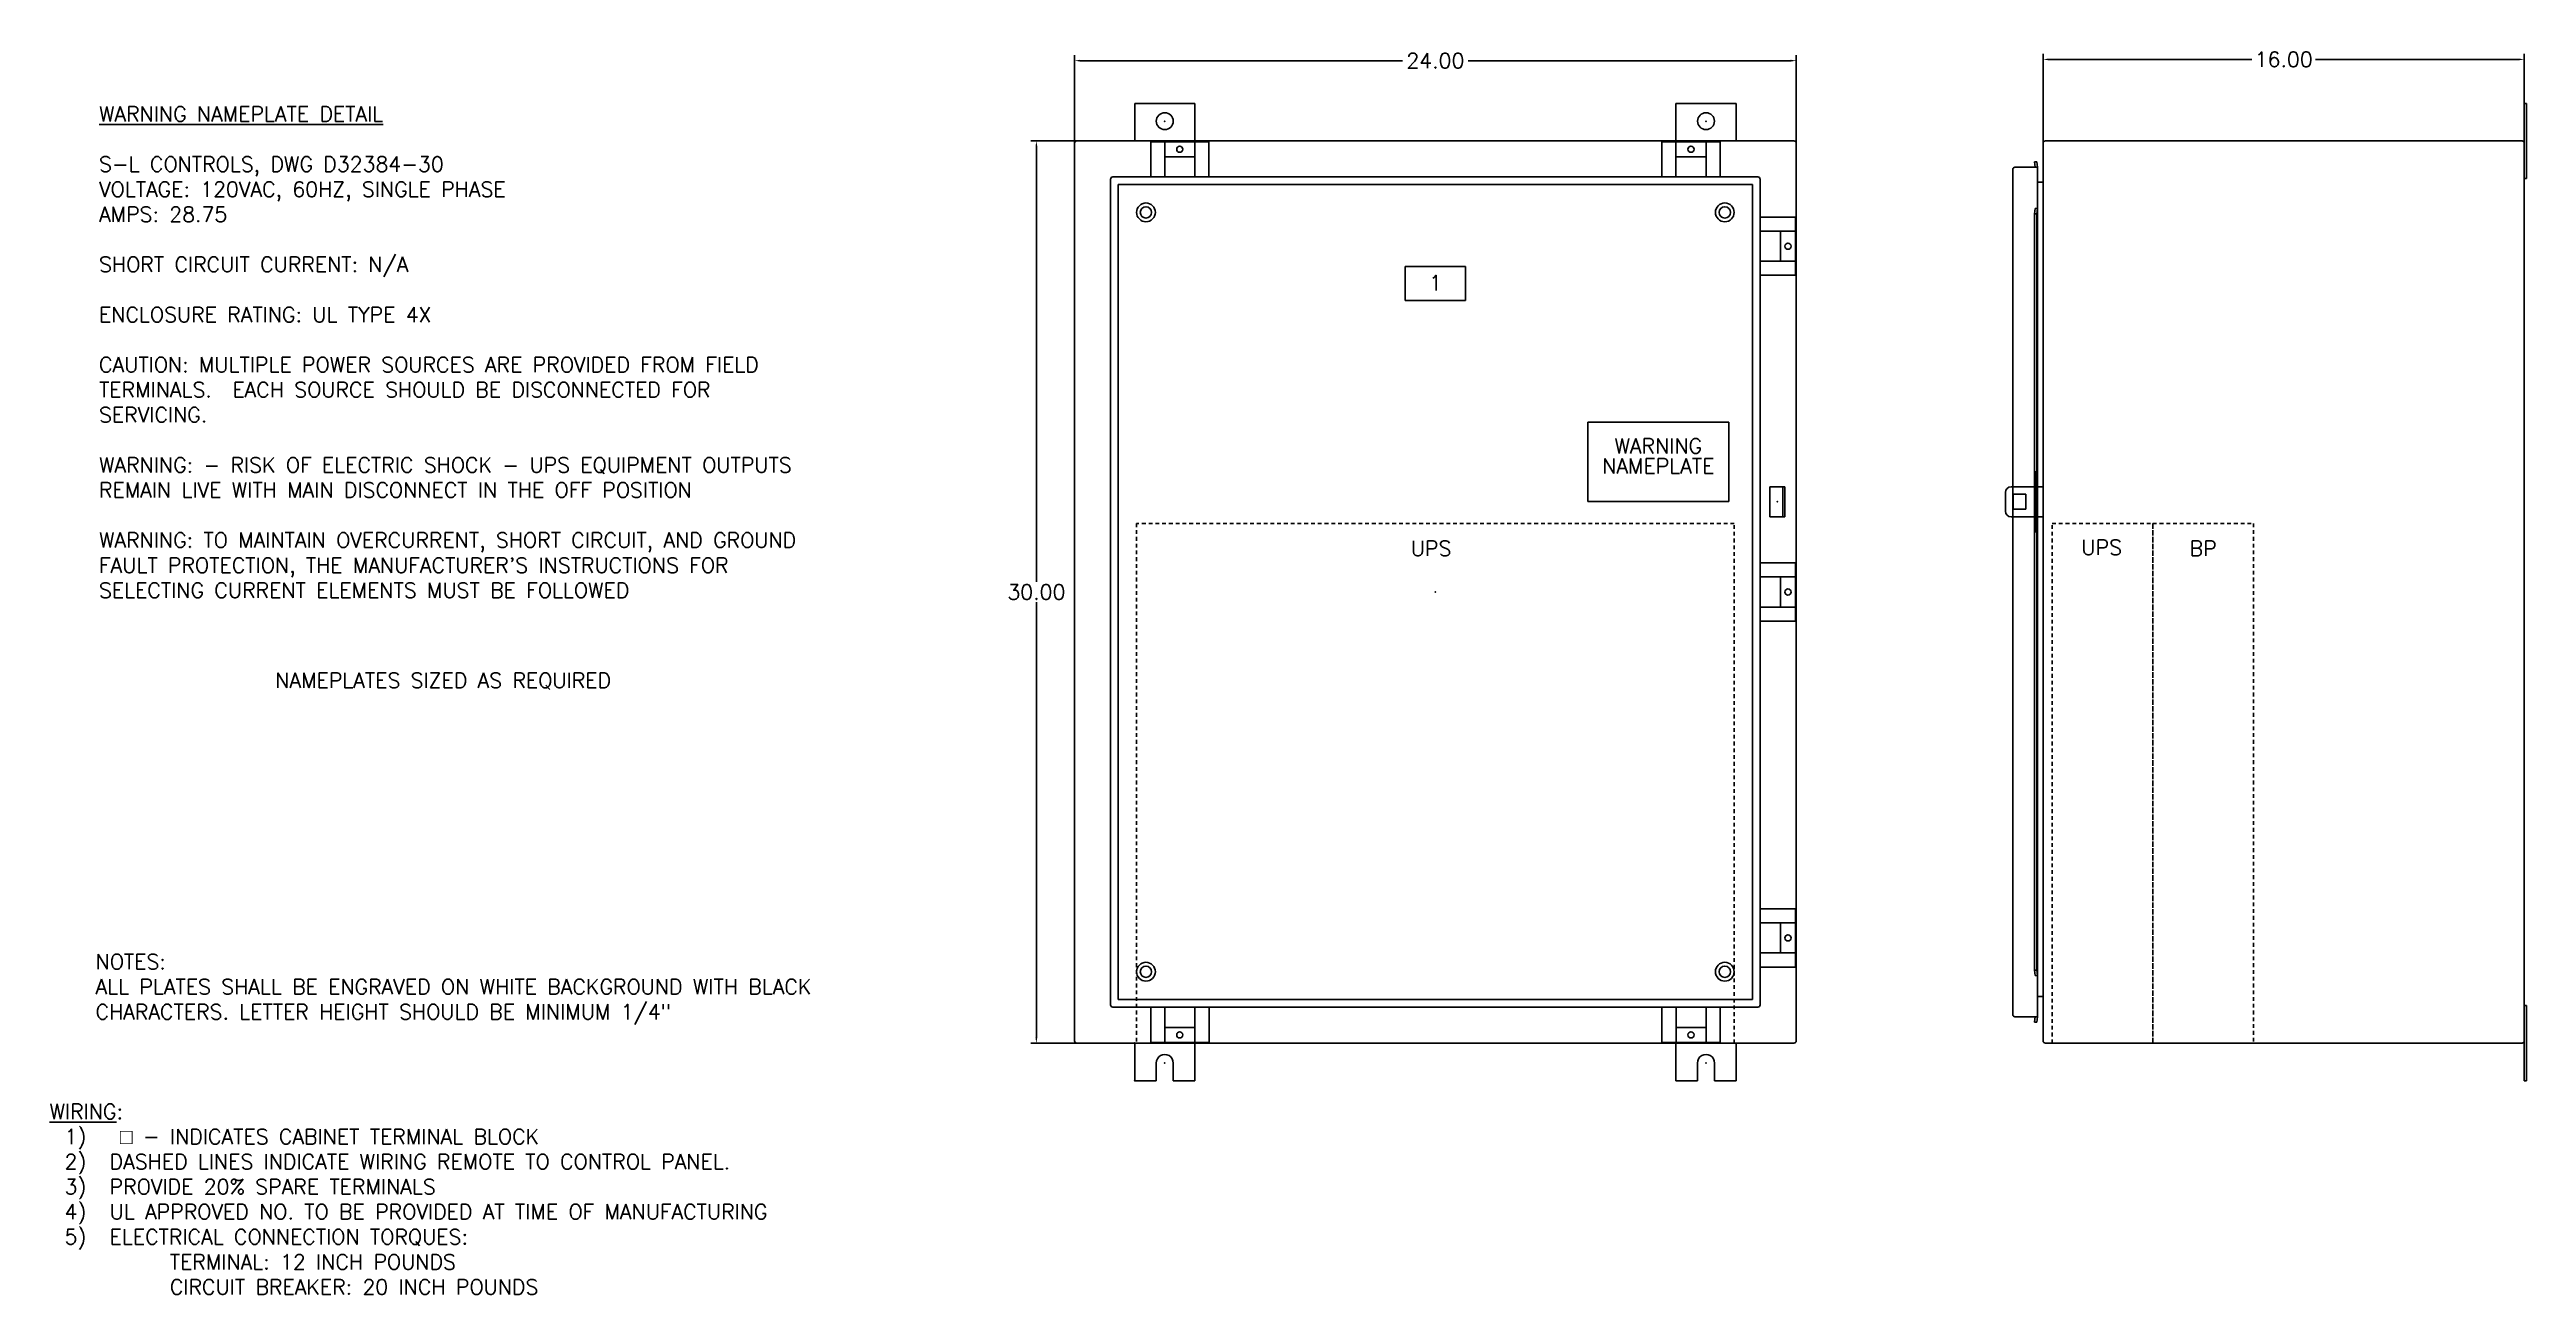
# Model space of a CAD drawing. Header units: inches. Extents: x -34.1 to 48.3, y -8.4 to 33.
import ezdxf
from ezdxf.enums import TextEntityAlignment as Align

# ---------------------------------------------------------------- set-up
doc = ezdxf.new("R2010")
doc.units = ezdxf.units.IN
doc.header["$MEASUREMENT"] = 0
doc.linetypes.add('HIDDEN2', pattern=[0.1875, 0.125, -0.0625])
for name, color, linetype in [('PNPD', 7, 'Continuous'), ('PNPG', 72, 'Continuous'), ('PSYMS', 7, 'Continuous'), ('PTAG', 150, 'Continuous')]:
    doc.layers.add(name, color=color, linetype=linetype)
doc.styles.get("Standard").update_dxf_attribs({"font": 'romans.shx'})
doc.styles.add('WD', font='romans.shx')
doc.dimstyles.get("Standard").update_dxf_attribs({"dimtxt": 0.18, "dimasz": 0.18, "dimexe": 0.18, "dimexo": 0.0625, "dimgap": 0.09, "dimtad": 0, "dimtih": 1, "dimtoh": 1, "dimdec": 4, "dimzin": 0, "dimdsep": 46, "dimtxsty": 'Standard', "dimcen": 0.09, "dimadec": 0, "dimazin": 0, "dimtfac": 1, "dimtdec": 4, "dimtofl": 0, "dimtmove": 0, "dimatfit": 3, "dimfxl": 1, "dimtolj": 1, "dimtzin": 0, "dimarcsym": 0})

# ---------------------------------------------------------------- blocks, each defined once
blk = doc.blocks.new('UPS_FRONT_SIDE')
at = {"layer": 'PSYMS', "linetype": 'HIDDEN2'}
for points in [[(2.038, -0.022), (21.918, -0.022), (21.918, 17.258), (2.038, 17.258)], [(35.837, -0.022), (32.487, -0.022), (32.487, 17.258), (35.837, 17.258)]]:
    blk.add_lwpolyline(points, close=True, dxfattribs=at)
blk = doc.blocks.new('BATTERY_PACK')
at = {"layer": 'PSYMS', "linetype": 'HIDDEN2'}
blk.add_lwpolyline([(39.187, -0.022), (35.837, -0.022), (35.837, 17.258), (39.187, 17.258)], close=True, dxfattribs=at)
blk = doc.blocks.new('NPXXD3')
at = {"style": 'WD'}
for tag, height, width, flags, p in [('DESC1', 0.125, 0.9, 8, (0, 0.125)), ('DESC2', 0.125, 0.9, 8, (0, -0.062)), ('DESC3', 0.125, 0.9, 8, (0, -0.25)), ('POS2', 0.1, 0.7, 8, (0, -0.391)), ('ASSYCODE', 0.01, 0.9, 9, (0.328, -0.109)), ('MFG', 0.01, 0.9, 9, (0.328, -0.077)), ('CAT', 0.01, 0.9, 9, (0.328, -0.093))]:
    blk.add_attdef(tag, text='', height=height, dxfattribs=dict(at, width=width, flags=flags)).set_placement(p, align=Align.CENTER)
at = {"style": 'WD', "width": 0.7, "flags": 8}
blk.add_attdef('POS1', text='', height=0.1, dxfattribs=at).set_placement((-0.312, -0.516), align=Align.RIGHT)
blk.add_attdef('POS3', (0.312, -0.516), '', height=0.1, dxfattribs=at)
blk = doc.blocks.new('*D38')
at = {"layer": 'Defpoints', "color": 0, "transparency": 16777216}
for p in [(0.245, 29.978), (-1.292, -0.022), (0.245, -0.022)]:
    blk.add_point(p, dxfattribs=at)
at = {"layer": 'PSYMS', "color": 0, "lineweight": -2, "transparency": 16777216}
for p, q in [((0.182, 29.978), (-1.472, 29.978)), ((-1.292, 29.798), (-1.292, 15.318)), ((-1.292, 0.158), (-1.292, 14.638)), ((0.182, -0.022), (-1.472, -0.022))]:
    blk.add_line(p, q, dxfattribs=at)
at = {"layer": 'PSYMS', "color": 0, "transparency": 16777216}
for points in [[(-1.322, 29.798), (-1.262, 29.798), (-1.292, 29.978)], [(-1.322, 0.158), (-1.262, 0.158), (-1.292, -0.022)]]:
    blk.add_solid(points, dxfattribs=at)
at = {"layer": 'PSYMS', "color": 0, "transparency": 16777216, "insert": (-1.292, 14.978), "char_height": 0.5, "attachment_point": 5}
blk.add_mtext('\\A1;30.00', dxfattribs=at)
blk = doc.blocks.new('*D39')
at = {"layer": 'Defpoints', "color": 0, "transparency": 16777216}
for p in [(23.978, 32.647), (-0.022, 29.737), (23.978, 29.737)]:
    blk.add_point(p, dxfattribs=at)
at = {"layer": 'PSYMS', "color": 0, "lineweight": -2, "transparency": 16777216}
for p, q in [((-0.022, 29.799), (-0.022, 32.827)), ((0.158, 32.647), (10.888, 32.647)), ((23.798, 32.647), (13.068, 32.647)), ((23.978, 29.799), (23.978, 32.827))]:
    blk.add_line(p, q, dxfattribs=at)
at = {"layer": 'PSYMS', "color": 0, "transparency": 16777216}
for points in [[(0.158, 32.677), (0.158, 32.617), (-0.022, 32.647)], [(23.798, 32.677), (23.798, 32.617), (23.978, 32.647)]]:
    blk.add_solid(points, dxfattribs=at)
at = {"layer": 'PSYMS', "color": 0, "transparency": 16777216, "insert": (11.978, 32.647), "char_height": 0.5, "attachment_point": 5}
blk.add_mtext('\\A1;24.00', dxfattribs=at)
blk = doc.blocks.new('*D40')
at = {"layer": 'Defpoints', "color": 0, "transparency": 16777216}
for p in [(48.189, 32.689), (32.189, 29.789), (48.189, 28.538)]:
    blk.add_point(p, dxfattribs=at)
at = {"layer": 'PSYMS', "color": 0, "lineweight": -2, "transparency": 16777216}
for p, q in [((32.189, 29.852), (32.189, 32.869)), ((32.369, 32.689), (39.135, 32.689)), ((48.009, 32.689), (41.244, 32.689)), ((48.189, 28.6), (48.189, 32.869))]:
    blk.add_line(p, q, dxfattribs=at)
at = {"layer": 'PSYMS', "color": 0, "transparency": 16777216}
for points in [[(32.369, 32.719), (32.369, 32.659), (32.189, 32.689)], [(48.009, 32.719), (48.009, 32.659), (48.189, 32.689)]]:
    blk.add_solid(points, dxfattribs=at)
at = {"layer": 'PSYMS', "color": 0, "transparency": 16777216, "insert": (40.189, 32.689), "char_height": 0.5, "attachment_point": 5}
blk.add_mtext('\\A1;16.00', dxfattribs=at)
blk = doc.blocks.new('SCE-30H2416SSLP-Side')
for p, q in [((78.095, 30.551), (78.095, -1.949)), ((78.169, 30.551), (78.095, 30.551)), ((78.169, 30.551), (78.169, 28.051)), ((78.169, 30.551), (78.169, 28.051)), ((62.095, 29.227), (62.095, -0.625)), ((62.169, 29.301), (78.021, 29.301)), ((61.084, 28.352), (61.084, 0.25)), ((61.158, 28.426), (61.908, 28.426)), ((61.812, 28.602), (61.886, 28.602)), ((61.833, 28.426), (61.812, 28.602)), ((61.908, 28.426), (61.886, 28.602)), ((61.908, 0.176), (61.908, 28.426)), ((78.169, 28.051), (78.095, 28.051)), ((61.908, 27.926), (62.095, 27.926)), ((61.833, 27.051), (61.812, 26.875)), ((61.812, 26.875), (61.886, 26.875)), ((61.812, 1.727), (61.812, 26.875)), ((61.833, 27.051), (61.908, 27.051)), ((61.908, 27.051), (61.886, 26.875)), ((61.886, 26.875), (61.886, 1.727)), ((61.833, 18.301), (61.907, 18.301)), ((61.833, 18.301), (61.833, 17.301)), ((61.907, 17.801), (61.907, 18.301)), ((60.845, 17.613), (60.845, 16.988)), ((61.033, 17.801), (62.095, 17.801)), ((61.095, 17.551), (61.519, 17.551)), ((61.095, 17.551), (61.095, 17.051)), ((61.519, 17.551), (61.519, 17.051)), ((61.833, 16.301), (61.833, 17.301)), ((61.033, 16.801), (62.095, 16.801)), ((61.095, 17.051), (61.519, 17.051)), ((61.907, 16.301), (61.907, 16.801)), ((61.833, 16.301), (61.907, 16.301)), ((61.812, 1.727), (61.886, 1.727)), ((61.812, 1.727), (61.833, 1.551)), ((61.886, 1.727), (61.908, 1.551)), ((61.833, 1.551), (61.908, 1.551)), ((61.908, 0.852), (62.095, 0.852)), ((61.158, 0.176), (61.908, 0.176)), ((61.835, 0.185), (61.812, 0)), ((61.908, 0.176), (61.887, 0)), ((61.908, 0.176), (61.908, 0.176)), ((78.169, 0.551), (78.095, 0.551)), ((78.169, 0.551), (78.169, -1.949)), ((61.812, 0), (61.887, 0)), ((62.169, -0.699), (78.021, -0.699)), ((78.169, -1.949), (78.095, -1.949))]:
    blk.add_line(p, q)
for centre, radius, start, end in [((62.169, 29.227), 0.074, 90, 180), ((78.021, 29.227), 0.074, 0, 90), ((61.158, 28.352), 0.074, 90, 180), ((61.033, 17.613), 0.188, 90, 180), ((61.033, 16.988), 0.188, 180, 270), ((61.158, 0.25), 0.074, 180, 270), ((62.169, -0.625), 0.074, 180, 270), ((78.021, -0.625), 0.074, 270, 0)]:
    blk.add_arc(centre, radius, start, end)
blk = doc.blocks.new('SCE-30H2416SSLP-Front')
for p, q in [((31.884, 30.551), (31.884, 29.301)), ((32.603, 30.551), (31.884, 30.551)), ((33.884, 30.551), (32.603, 30.551)), ((33.884, 30.551), (33.884, 29.301)), ((49.884, 30.551), (50.603, 30.551)), ((49.884, 30.551), (49.884, 29.301)), ((50.603, 30.551), (51.884, 30.551)), ((51.884, 30.551), (51.884, 29.301)), ((29.884, -0.625), (29.884, 29.227)), ((29.958, 29.301), (53.81, 29.301)), ((32.415, 28.102), (32.415, 29.276)), ((32.415, 29.276), (34.353, 29.276)), ((32.884, 28.102), (32.884, 29.276)), ((33.884, 28.102), (33.884, 29.276)), ((34.353, 28.102), (34.353, 29.276)), ((49.415, 29.276), (51.353, 29.276)), ((49.415, 28.102), (49.415, 29.276)), ((49.884, 28.102), (49.884, 29.276)), ((50.884, 28.102), (50.884, 29.276)), ((51.353, 28.102), (51.353, 29.276)), ((53.884, 29.227), (53.884, -0.625)), ((31.083, 0.574), (31.083, 28.028)), ((31.157, 28.102), (52.611, 28.102)), ((32.884, 28.776), (33.884, 28.776)), ((49.884, 28.776), (50.884, 28.776)), ((52.685, 28.028), (52.685, 0.574)), ((31.333, 0.75), (31.333, 27.852)), ((31.333, 27.852), (52.435, 27.852)), ((52.435, 27.852), (52.435, 0.75)), ((52.685, 26.769), (53.859, 26.769)), ((53.859, 26.769), (53.859, 24.832)), ((52.685, 26.301), (53.859, 26.301)), ((53.359, 26.301), (53.359, 25.301)), ((52.685, 25.301), (53.859, 25.301)), ((52.685, 24.832), (53.859, 24.832)), ((52.685, 24.832), (53.859, 24.832)), ((53.009, 17.801), (53.509, 17.801)), ((53.009, 17.801), (53.009, 16.801)), ((53.435, 17.801), (53.435, 16.801)), ((53.509, 17.801), (53.509, 16.801)), ((53.509, 16.801), (53.009, 16.801)), ((52.685, 15.27), (53.859, 15.27)), ((53.859, 13.332), (53.859, 15.27)), ((52.685, 14.801), (53.859, 14.801)), ((53.359, 13.801), (53.359, 14.801)), ((52.685, 13.801), (53.859, 13.801)), ((52.685, 13.332), (53.859, 13.332)), ((52.685, 13.332), (53.859, 13.332)), ((52.685, 3.77), (53.859, 3.77)), ((52.685, 3.301), (53.859, 3.301)), ((53.359, 2.301), (53.359, 3.301)), ((53.859, 1.832), (53.859, 3.77)), ((52.685, 2.301), (53.859, 2.301)), ((52.685, 1.832), (53.859, 1.832)), ((52.685, 1.832), (53.859, 1.832)), ((52.611, 0.5), (31.157, 0.5)), ((52.435, 0.75), (31.333, 0.75)), ((32.42, 0.5), (32.42, -0.674)), ((32.888, 0.5), (32.888, -0.674)), ((33.888, 0.5), (33.888, -0.674)), ((34.357, 0.5), (34.357, -0.674)), ((49.42, 0.5), (49.42, -0.674)), ((49.888, 0.5), (49.888, -0.674)), ((50.888, 0.5), (50.888, -0.674)), ((51.357, 0.5), (51.357, -0.674)), ((53.81, -0.699), (29.958, -0.699)), ((31.759, -0.699), (30.524, -0.699)), ((31.884, -1.949), (31.884, -0.699)), ((32.42, -0.674), (34.357, -0.674)), ((32.888, -0.174), (33.888, -0.174)), ((33.884, -1.949), (33.884, -0.699)), ((49.42, -0.674), (51.357, -0.674)), ((49.884, -1.949), (49.884, -0.699)), ((49.888, -0.174), (50.888, -0.174)), ((51.884, -1.949), (51.884, -0.699)), ((32.603, -1.949), (32.603, -1.35)), ((33.165, -1.949), (33.165, -1.35)), ((50.603, -1.949), (50.603, -1.35)), ((51.165, -1.949), (51.165, -1.35)), ((32.603, -1.949), (31.884, -1.949)), ((33.884, -1.949), (33.165, -1.949)), ((49.884, -1.949), (50.603, -1.949)), ((51.165, -1.949), (51.884, -1.949))]:
    blk.add_line(p, q)
for centre, radius in [((32.884, 29.957), 0.281), ((50.884, 29.957), 0.281), ((33.384, 29.026), 0.102), ((50.384, 29.026), 0.102), ((32.259, 26.926), 0.312), ((51.509, 26.926), 0.312), ((32.259, 26.926), 0.188), ((51.509, 26.926), 0.188), ((53.609, 25.801), 0.102), ((53.609, 14.301), 0.102), ((53.609, 2.801), 0.102), ((32.259, 1.676), 0.312), ((32.259, 1.676), 0.188), ((51.509, 1.676), 0.312), ((51.509, 1.676), 0.188), ((33.384, -0.424), 0.102), ((50.384, -0.424), 0.102)]:
    blk.add_circle(centre, radius)
for centre, radius, start, end in [((29.958, 29.227), 0.074, 90, 180), ((53.81, 29.227), 0.074, 0, 90), ((31.157, 28.028), 0.074, 90, 180), ((52.611, 28.028), 0.074, 0, 90), ((31.157, 0.574), 0.074, 180, 270), ((52.611, 0.574), 0.074, 270, 0), ((29.958, -0.625), 0.074, 180, 270), ((53.81, -0.625), 0.074, 270, 0), ((32.884, -1.355), 0.281, 358.9196, 181.0804), ((50.884, -1.355), 0.281, 358.9196, 181.0804)]:
    blk.add_arc(centre, radius, start, end)
for p in [(32.884, 29.957), (50.884, 29.957), (53.259, 17.301), (41.884, 14.301), (31.884, -0.699), (32.884, -1.355), (50.884, -1.355), (31.884, -1.949)]:
    blk.add_point(p)
at = {"style": 'WD', "flags": 1}
for tag, p in [('CAT', (41.551, 13.176)), ('MFG', (41.551, 13.476)), ('ASSYCODE', (41.551, 12.889))]:
    blk.add_attdef(tag, p, '', height=0.125, dxfattribs=at)
at = {"style": 'WD'}
blk.add_attdef('P_TAG1', text='', height=0.125, dxfattribs=at).set_placement((41.884, 13.843), align=Align.CENTER)

msp = doc.modelspace()

# ---------------------------------------------------------------- linework, layer by layer
at = {"layer": 'PNPG'}
for points in [[(10.978, 24.676), (12.978, 24.676), (12.978, 25.801), (10.978, 25.801)], [(17.049, 17.989), (21.736, 17.989), (21.736, 20.625), (17.049, 20.625)]]:
    msp.add_lwpolyline(points, close=True, dxfattribs=at)

# ---------------------------------------------------------------- block references
for name in ['SCE-30H2416SSLP-Front', 'SCE-30H2416SSLP-Side']:
    msp.add_blockref(name, (-29.906, 0.677))
ref = msp.add_blockref('NPXXD3', (11.978, 25.301))
ref.add_attrib('DESC2', '1', dxfattribs={"layer": 'PNPD', "height": 0.5, "style": 'WD', "flags": 8}).set_placement((11.978, 25.009), align=Align.CENTER)
ref = msp.add_blockref('NPXXD3', (19.392, 19.453), dxfattribs=dict(xscale=2.34375, yscale=2.34375, zscale=2.34375))
ref.add_attrib('DESC1', 'WARNING', dxfattribs={"layer": 'PNPD', "height": 0.5, "style": 'WD', "flags": 8}).set_placement((19.392, 19.586), align=Align.CENTER)
ref.add_attrib('DESC2', 'NAMEPLATE', dxfattribs={"layer": 'PNPD', "height": 0.5, "style": 'WD', "flags": 8}).set_placement((19.392, 18.917), align=Align.CENTER)
at = {"layer": 'PSYMS'}
ref = msp.add_blockref('UPS_FRONT_SIDE', (0, 0), dxfattribs=at)
ref.add_attrib('P_TAG1', 'UPS', dxfattribs={"layer": 'PTAG', "height": 0.5, "style": 'WD', "flags": 8}).set_placement((11.834, 16.429), align=Align.MIDDLE_CENTER)
ref = msp.add_blockref('BATTERY_PACK', (0, 0), dxfattribs=at)
ref.add_attrib('P_TAG1', 'BP', dxfattribs={"layer": 'PTAG', "height": 0.5, "style": 'WD', "flags": 8}).set_placement((37.512, 16.429), align=Align.MIDDLE_CENTER)

# ---------------------------------------------------------------- texts
at = {"char_height": 0.5, "attachment_point": 1}
for s, insert, width in [("{\\LWARNING NAMEPLATE DETAIL\\P\\P\\pxt25;}S-L CONTROLS, DWG D32384-30\\P\\ptz;VOLTAGE: 120VAC, 60HZ, SINGLE PHASE\\PAMPS: 28.75\\P\\PSHORT CIRCUIT CURRENT: N/A\\P\\PENCLOSURE RATING: UL TYPE 4X\\P\\PCAUTION: MULTIPLE POWER SOURCES ARE PROVIDED FROM FIELD TERMINALS.  EACH SOURCE SHOULD BE DISCONNECTED FOR SERVICING.\\P\\PWARNING: - RISK OF ELECTRIC SHOCK - UPS EQUIPMENT OUTPUTS REMAIN LIVE WITH MAIN DISCONNECT IN THE OFF POSITION\\P\\PWARNING: TO MAINTAIN OVERCURRENT, SHORT CIRCUIT, AND GROUND FAULT PROTECTION, THE MANUFACTURER'S INSTRUCTIONS FOR SELECTING CURRENT ELEMENTS MUST BE FOLLOWED", (-32.464, 31.123), 25.54569), ('\\A1;NOTES:\\PALL PLATES SHALL BE ENGRAVED ON WHITE BACKGROUND WITH BLACK CHARACTERS. LETTER HEIGHT SHOULD BE MINIMUM 1/4"', (-32.579, 2.936), 26.06783), ('\\A1;{\\LWIRING}:\\P\\pxi-3,l4,t4;{\\A0;1)^I \\fArial|b0|i0|c0|p34;□\\Fromans|c0; - INDICATES CABINET TERMINAL BLOCK\\P}2)^IDASHED LINES INDICATE WIRING REMOTE TO CONTROL PANEL.\\P3)^IPROVIDE 20% SPARE TERMINALS\\P4)^IUL APPROVED NO. TO BE PROVIDED AT TIME OF MANUFACTURING\\P5)^IELECTRICAL CONNECTION TORQUES:\\P\\pi0,l0,tz;^I^ITERMINAL: 12 INCH POUNDS\\P^I^ICIRCUIT BREAKER: 20 INCH POUNDS', (-34.111, -2.045), 31.97953)]:
    msp.add_mtext(s, dxfattribs=dict(at, insert=insert, width=width))
at = {"layer": 'PSYMS', "insert": (-26.601, 12.289), "char_height": 0.5, "attachment_point": 1}
msp.add_mtext_dynamic_manual_height_columns('NAMEPLATES SIZED AS REQUIRED', width=25.27593, gutter_width=5, heights=[0], dxfattribs=at)
at = {"layer": 'PTAG', "insert": (33.462, 16.712), "char_height": 0.5, "attachment_point": 1}
msp.add_mtext_dynamic_manual_height_columns('UPS', width=1.60459, gutter_width=0.5, heights=[0], dxfattribs=at)

# ---------------------------------------------------------------- dimensions: what is measured, and where the dimension line sits
at = {"layer": 'PSYMS'}
for base, p1, p2, picture, middle in [((23.978, 32.647), (-0.022, 29.737), (23.978, 29.737), '*D39', (11.978, 32.647)), ((48.189, 32.689), (32.189, 29.789), (48.189, 28.538), '*D40', (40.189, 32.689))]:
    dim = msp.add_linear_dim(base=base, p1=p1, p2=p2, dimstyle='Standard', override={"dimtxt": 0.5, "dimdec": 2}, dxfattribs=at)
    dim.commit()
    dim.dimension.update_dxf_attribs({"geometry": picture, "text_midpoint": middle})
dim = msp.add_linear_dim(base=(-1.292, -0.022), p1=(0.245, 29.978), p2=(0.245, -0.022), angle=90, dimstyle='Standard', override={"dimtxt": 0.5, "dimdec": 2}, dxfattribs=at)
dim.commit()
dim.dimension.update_dxf_attribs({"geometry": '*D38', "text_midpoint": (-1.292, 14.978)})

doc.saveas('drawing.dxf')
